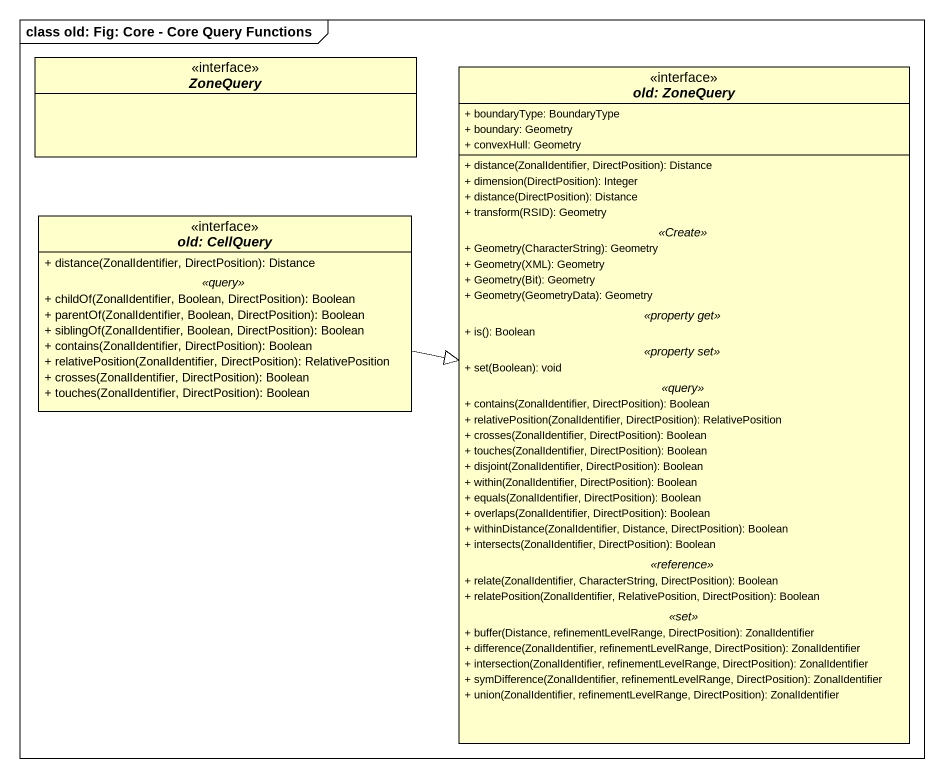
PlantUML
@startuml
mainframe class old: Fig: Core - Core Query Functions
hide circle
hide empty members
skinparam classAttributeIconSize 0
abstract class ZoneQuery <<interface>>
abstract class "old: ZoneQuery" as old_ZoneQuery <<interface>> {
  + boundaryType: BoundaryType
  + boundary: Geometry
  + convexHull: Geometry
  --
  + distance(ZonalIdentifier, DirectPosition): Distance
  + dimension(DirectPosition): Integer
  + distance(DirectPosition): Distance
  + transform(RSID): Geometry
  .. <<Create>> ..
  + Geometry(CharacterString): Geometry
  + Geometry(XML): Geometry
  + Geometry(Bit): Geometry
  + Geometry(GeometryData): Geometry
  .. <<property get>> ..
  + is(): Boolean
  .. <<property set>> ..
  + set(Boolean): void
  .. <<query>> ..
  + contains(ZonalIdentifier, DirectPosition): Boolean
  + relativePosition(ZonalIdentifier, DirectPosition): RelativePosition
  + crosses(ZonalIdentifier, DirectPosition): Boolean
  + touches(ZonalIdentifier, DirectPosition): Boolean
  + disjoint(ZonalIdentifier, DirectPosition): Boolean
  + within(ZonalIdentifier, DirectPosition): Boolean
  + equals(ZonalIdentifier, DirectPosition): Boolean
  + overlaps(ZonalIdentifier, DirectPosition): Boolean
  + withinDistance(ZonalIdentifier, Distance, DirectPosition): Boolean
  + intersects(ZonalIdentifier, DirectPosition): Boolean
  .. <<reference>> ..
  + relate(ZonalIdentifier, CharacterString, DirectPosition): Boolean
  + relatePosition(ZonalIdentifier, RelativePosition, DirectPosition): Boolean
  .. <<set>> ..
  + buffer(Distance, refinementLevelRange, DirectPosition): ZonalIdentifier
  + difference(ZonalIdentifier, refinementLevelRange, DirectPosition): ZonalIdentifier
  + intersection(ZonalIdentifier, refinementLevelRange, DirectPosition): ZonalIdentifier
  + symDifference(ZonalIdentifier, refinementLevelRange, DirectPosition): ZonalIdentifier
  + union(ZonalIdentifier, refinementLevelRange, DirectPosition): ZonalIdentifier
}
abstract class "old: CellQuery" as old_CellQuery <<interface>> {
  + distance(ZonalIdentifier, DirectPosition): Distance
  .. <<query>> ..
  + childOf(ZonalIdentifier, Boolean, DirectPosition): Boolean
  + parentOf(ZonalIdentifier, Boolean, DirectPosition): Boolean
  + siblingOf(ZonalIdentifier, Boolean, DirectPosition): Boolean
  + contains(ZonalIdentifier, DirectPosition): Boolean
  + relativePosition(ZonalIdentifier, DirectPosition): RelativePosition
  + crosses(ZonalIdentifier, DirectPosition): Boolean
  + touches(ZonalIdentifier, DirectPosition): Boolean
}
old_CellQuery -right-|> old_ZoneQuery
@enduml
